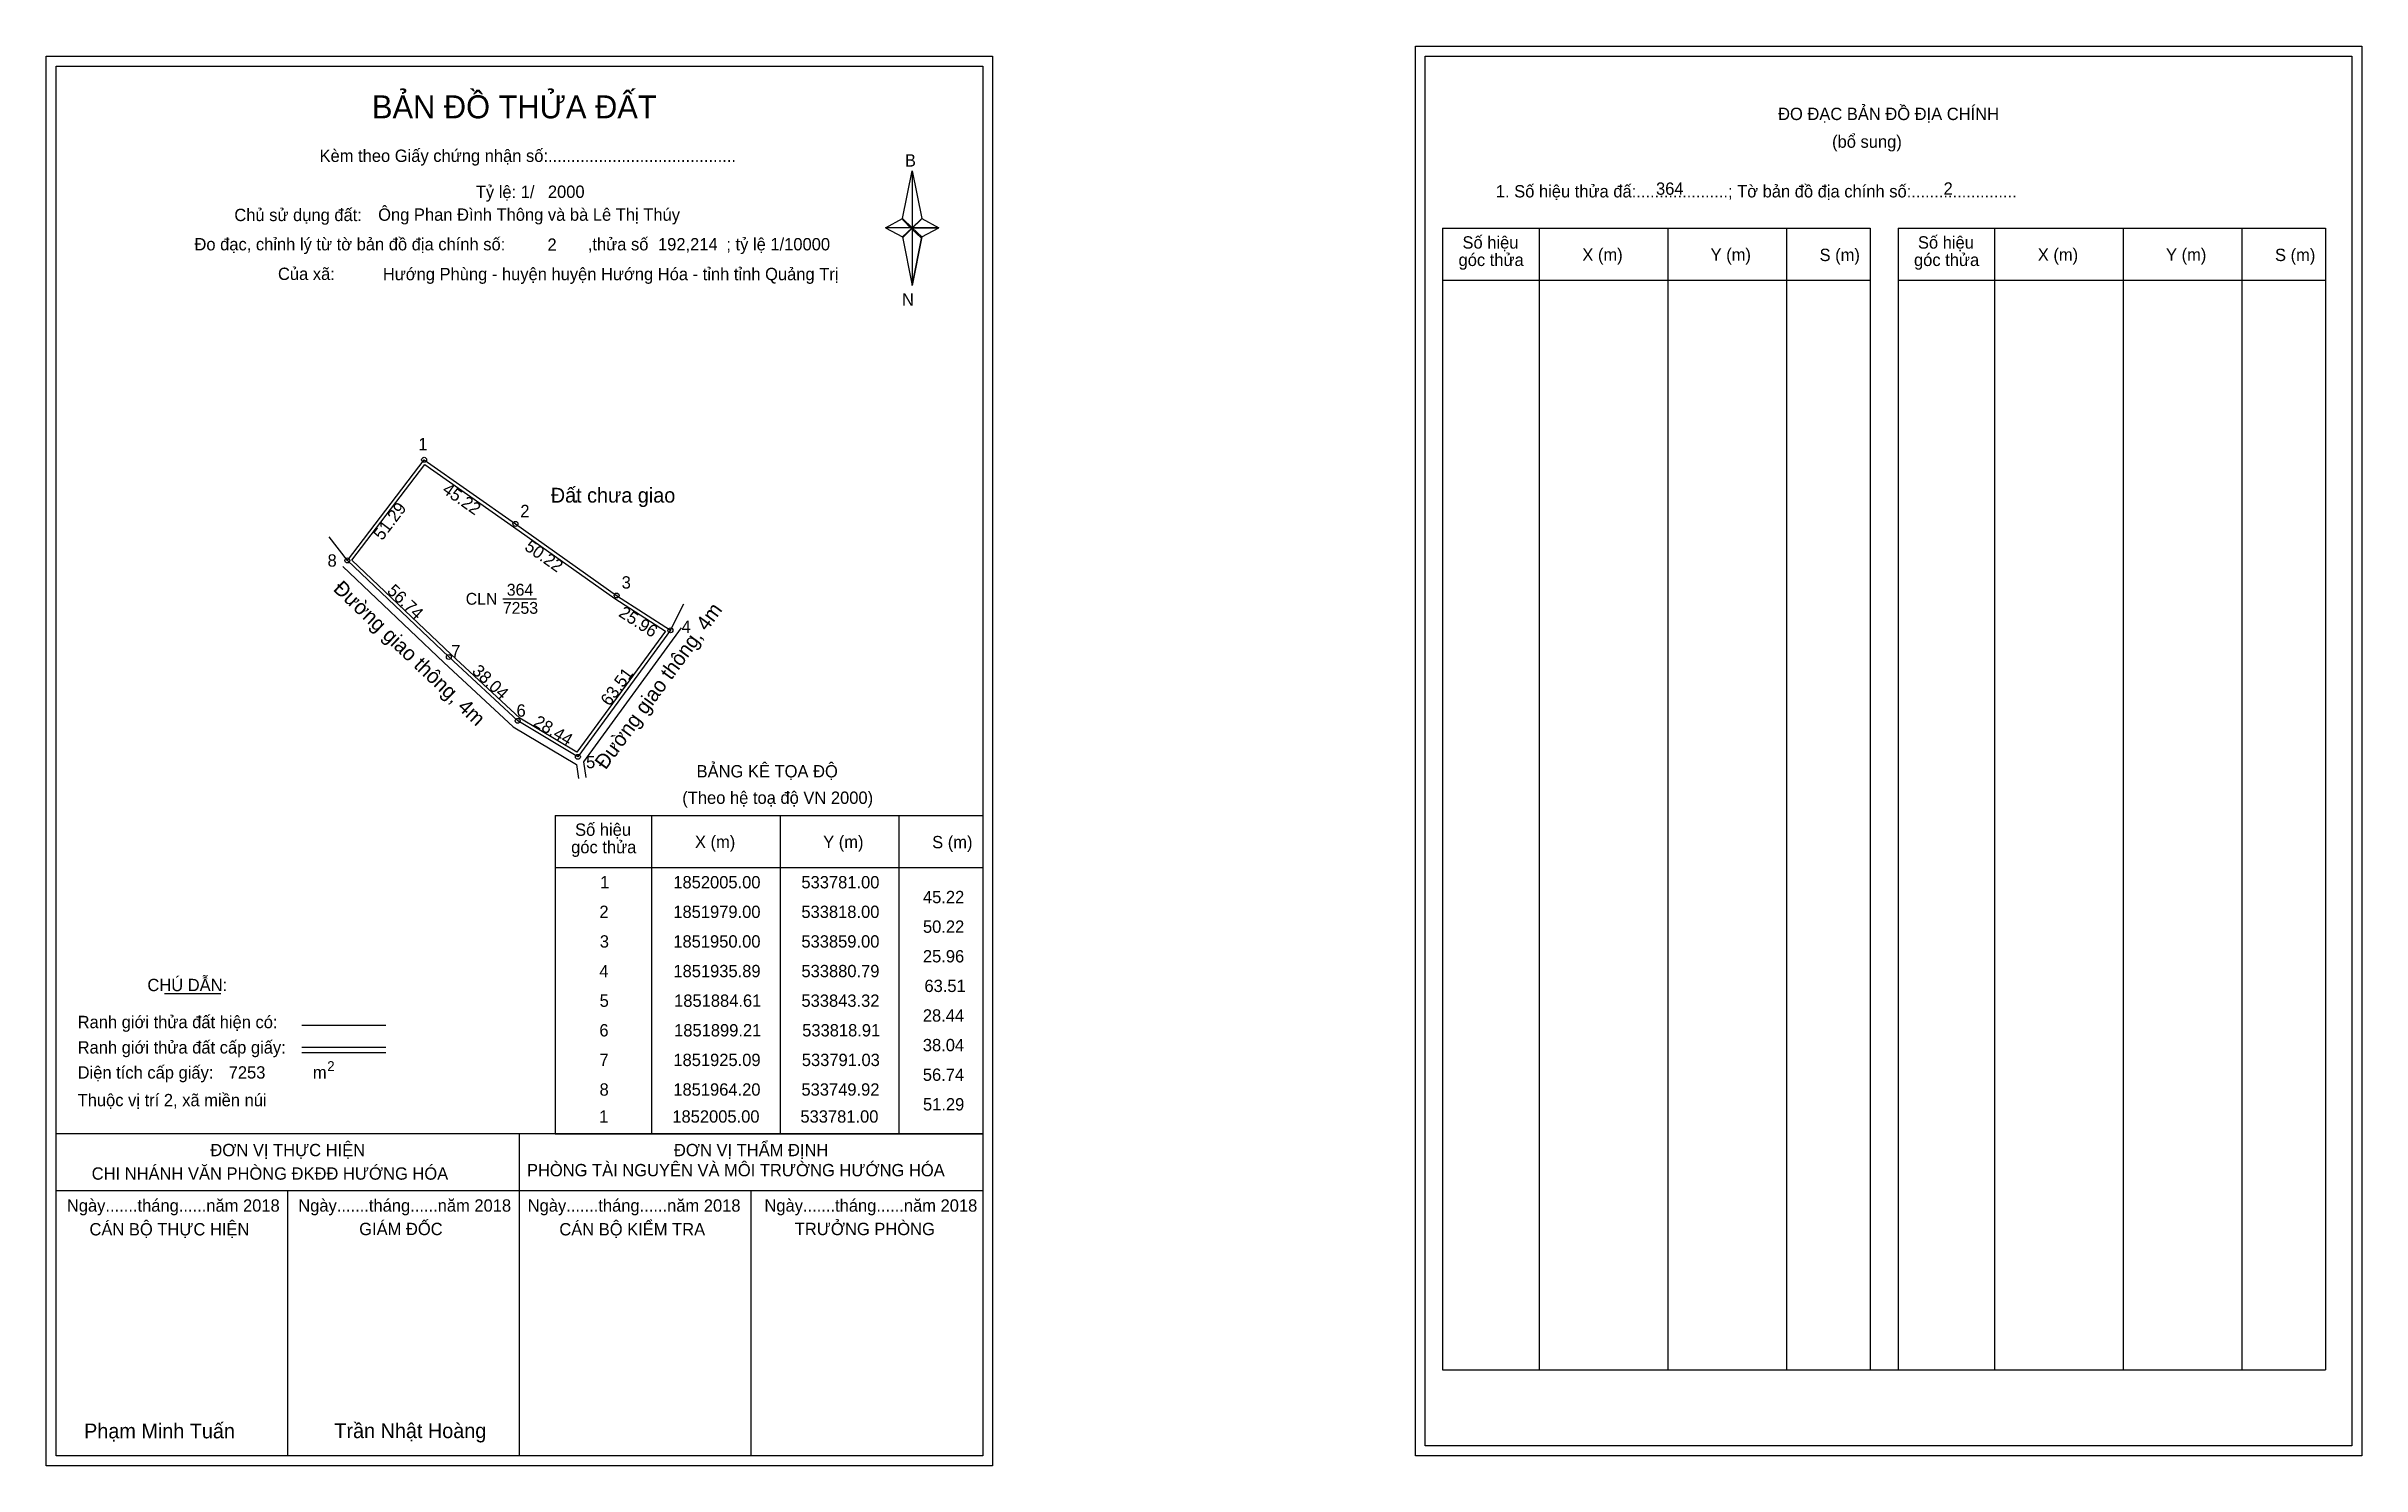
# Model space of a CAD drawing. Extents: x 533628 to 534566, y 1851597 to 1852173.
import ezdxf

# ---------------------------------------------------------------- set-up
doc = ezdxf.new("R2010")
doc.units = 0
for name, color, linetype in [('Level 1', 7, 'Continuous'), ('Level 10', 7, 'Continuous'), ('Level 11', 7, 'Continuous'), ('Level 13', 7, 'Continuous'), ('Level 27', 7, 'Continuous'), ('Level 3', 7, 'Continuous'), ('Level 36', 7, 'Continuous'), ('Level 49', 7, 'Continuous'), ('Level 53', 7, 'Continuous'), ('Level 55', 7, 'Continuous'), ('Level 6', 7, 'Continuous'), ('Level 60', 7, 'Continuous'), ('Level 63', 7, 'Continuous'), ('Level 9', 7, 'Continuous')]:
    doc.layers.add(name, color=color, linetype=linetype)

msp = doc.modelspace()

# ---------------------------------------------------------------- linework, layer by layer
at = {"layer": 'Level 1'}
for p, q in [((533631.95, 1852164.53), (533631.95, 1852164.53)), ((534186.59, 1852168.53), (534186.59, 1852168.53)), ((533974.79, 1852102.77), (533978.73, 1852122.05)), ((533978.73, 1852122.05), (533978.73, 1852099)), ((533978.73, 1852122.05), (533982.66, 1852102.77)), ((533967.9, 1852099), (533974.79, 1852102.77)), ((533974.79, 1852102.77), (533978.73, 1852099)), ((533978.43, 1852098.56), (533974.79, 1852102.33)), ((533978.73, 1852099), (533974.79, 1852095.32)), ((533978.43, 1852098.56), (533974.79, 1852094.88)), ((533974.79, 1852094.88), (533978.43, 1852098.56)), ((533982.37, 1852102.33), (533978.43, 1852098.56)), ((533978.43, 1852098.56), (533982.37, 1852102.33)), ((533982.37, 1852094.88), (533978.43, 1852098.56)), ((533982.66, 1852102.77), (533978.73, 1852099)), ((533978.73, 1852099), (533978.73, 1852075.6)), ((533978.73, 1852099), (533989.55, 1852099)), ((533978.73, 1852099), (533982.66, 1852095.32)), ((533982.66, 1852095.32), (533989.55, 1852099)), ((534193.66, 1852098.82), (534366.86, 1852098.82)), ((534232.84, 1851636.29), (534232.84, 1852098.82)), ((534284.98, 1851636.29), (534284.98, 1852098.82)), ((534332.93, 1852098.82), (534332.93, 1851636.29)), ((534366.86, 1852098.82), (534366.86, 1851636.29)), ((534378.17, 1852098.82), (534551.38, 1852098.82)), ((534417.35, 1851636.29), (534417.35, 1852098.82)), ((534469.5, 1851636.29), (534469.5, 1852098.82)), ((534517.44, 1852098.82), (534517.44, 1851636.29)), ((534551.38, 1852098.82), (534551.38, 1851636.29)), ((533974.79, 1852095.32), (533978.73, 1852075.6)), ((533982.66, 1852095.32), (533978.73, 1852075.6)), ((534193.66, 1852077.77), (534366.86, 1852077.77)), ((534378.17, 1852077.77), (534551.38, 1852077.77)), ((533834.14, 1851860.88), (534007.34, 1851860.88)), ((533873.32, 1851731.83), (533873.32, 1851860.88)), ((533925.46, 1851731.83), (533925.46, 1851860.88)), ((533973.4, 1851860.88), (533973.4, 1851731.83)), ((533834.14, 1851839.82), (534007.34, 1851839.82)), ((533675.78, 1851788.66), (533698.59, 1851788.66)), ((533731.51, 1851775.85), (533765.54, 1851775.85)), ((533731.51, 1851766.96), (533765.54, 1851766.96)), ((533731.51, 1851764.77), (533765.54, 1851764.77)), ((533845.6, 1851731.83), (533631.94, 1851731.83)), ((534007.34, 1851731.83), (533797.66, 1851731.83)), ((533819.64, 1851601.38), (533819.64, 1851731.83)), ((533834.14, 1851731.82), (534007.34, 1851731.82)), ((534007.34, 1851708.73), (533631.94, 1851708.73)), ((533725.79, 1851601.38), (533725.79, 1851708.73)), ((533913.49, 1851601.38), (533913.49, 1851708.73)), ((534193.66, 1851636.29), (534551.38, 1851636.29)), ((534007.34, 1851601.38), (534007.34, 1851601.38)), ((534561.99, 1851605.38), (534561.99, 1851605.38))]:
    msp.add_line(p, q, dxfattribs=at)
for points in [[(533974.79, 1852102.77), (533978.73, 1852122.05), (533978.73, 1852099)], [(533967.9, 1852099), (533974.79, 1852095.32), (533978.73, 1852099)], [(533978.73, 1852099), (533982.66, 1852102.77), (533989.55, 1852099)], [(533978.73, 1852099), (533978.73, 1852075.6), (533982.66, 1852095.32)]]:
    msp.add_lwpolyline(points, close=True, dxfattribs=at)
at = {"layer": 'Level 10'}
for p, q in [((533748.09, 1851961.8), (533788.97, 1851922.91)), ((533885.2, 1851936.84), (533845.57, 1851882.61)), ((533788.97, 1851922.91), (533817.09, 1851896.79)), ((533817.09, 1851896.79), (533842.7, 1851881.48)), ((533843.32, 1851884.61), (533818.91, 1851899.21)), ((533842.7, 1851881.48), (533843.52, 1851875.79)), ((533845.57, 1851882.61), (533846.48, 1851876.21))]:
    msp.add_line(p, q, dxfattribs=at)
for points in [[(533781, 1852005), (533818, 1851979), (533859, 1851950), (533880.79, 1851935.89), (533843.32, 1851884.61), (533818.91, 1851899.21), (533791.03, 1851925.09), (533749.92, 1851964.2)], [(533781.3, 1852003.08), (533817.19, 1851977.86), (533858.21, 1851948.84), (533878.79, 1851935.52), (533842.94, 1851886.47), (533819.75, 1851900.34), (533791.99, 1851926.11), (533751.79, 1851964.35)]]:
    msp.add_lwpolyline(points, close=True, dxfattribs=at)
at = {"layer": 'Level 11'}
for centre in [(533781, 1852005), (533781, 1852005), (533818, 1851979), (533749.92, 1851964.2), (533859, 1851950), (533880.79, 1851935.89), (533791.03, 1851925.09), (533818.91, 1851899.21), (533843.32, 1851884.61)]:
    msp.add_circle(centre, 1, dxfattribs=at)
at = {"layer": 'Level 27'}
for p, q in [((533749.92, 1851964.2), (533742.59, 1851973.7)), ((533880.79, 1851935.89), (533886.27, 1851946.57))]:
    msp.add_line(p, q, dxfattribs=at)
at = {"layer": 'Level 3'}
for p, q in [((534193.66, 1852098.82), (534193.66, 1851636.29)), ((534378.17, 1852098.82), (534378.17, 1851636.29)), ((533834.14, 1851860.88), (533834.14, 1851731.83))]:
    msp.add_line(p, q, dxfattribs=at)
at = {"layer": 'Level 63'}
for points in [[(534182.6, 1852172.53), (534566, 1852172.53), (534566, 1851601.38), (534182.6, 1851601.38)], [(533627.94, 1852168.53), (534011.34, 1852168.53), (534011.34, 1851597.38), (533627.94, 1851597.38)], [(533631.94, 1852164.53), (534007.34, 1852164.53), (534007.34, 1851601.38), (533631.94, 1851601.38)], [(534186.6, 1852168.53), (534562, 1852168.53), (534562, 1851605.38), (534186.6, 1851605.38)]]:
    msp.add_lwpolyline(points, close=True, dxfattribs=at)
at = {"layer": 'Level 9'}
msp.add_line((533812.89, 1851948.65), (533826.49, 1851948.65), dxfattribs=at)

# ---------------------------------------------------------------- texts
at = {"layer": 'Level 1'}
for s, height, p in [('BẢN ĐỒ THỬA ĐẤT', 9.3313, (533759.88, 1852143.34)), ('ĐO ĐẠC BẢN ĐỒ ĐỊA CHÍNH', 5, (534329.55, 1852142.65)), ('(bổ sung)', 5, (534351.43, 1852131.41)), ('Kèm theo Giấy chứng nhận số:.........................................', 5, (533738.64, 1852125.68)), ('B', 5, (533975.81, 1852123.8)), ('1. Số hiệu thửa đấ:....................; Tờ bản đồ địa chính số:.......................', 5, (534215.21, 1852111.29)), ('Chủ sử dụng đất:', 5, (533704.12, 1852101.7)), ('Đo đạc, chỉnh lý từ tờ bản đồ địa chính số:                  ,thửa số                 ; tỷ lệ 1/10000', 5, (533687.96, 1852089.84)), ('góc thửa', 5, (534200.1, 1852083.5)), ('Số hiệu', 5, (534201.69, 1852090.56)), ('X (m)', 5, (534250.25, 1852085.61)), ('Y (m)', 5, (534302.21, 1852085.61)), ('S (m)', 5, (534346.36, 1852085.51)), ('góc thửa', 5, (534384.62, 1852083.5)), ('Số hiệu', 5, (534386.21, 1852090.56)), ('X (m)', 5, (534434.77, 1852085.61)), ('Y (m)', 5, (534486.72, 1852085.61)), ('S (m)', 5, (534530.88, 1852085.51)), ('Của xã:', 5, (533721.8, 1852077.84)), ('N', 5, (533974.61, 1852067.46)), ('BẢNG KÊ TỌA ĐỘ', 5, (533891.4, 1851876.28)), ('(Theo hệ toạ độ VN 2000)', 5, (533885.6, 1851865.56)), ('Số hiệu', 5, (533842.17, 1851852.61)), ('X (m)', 5, (533890.73, 1851847.66)), ('Y (m)', 5, (533942.68, 1851847.66)), ('góc thửa', 5, (533840.58, 1851845.55)), ('S (m)', 5, (533986.84, 1851847.56)), ('CHÚ DẪN:', 5, (533668.9, 1851789.67)), ('Ranh giới thửa đất hiện có:', 5, (533640.64, 1851774.67)), ('Ranh giới thửa đất cấp giấy:', 5, (533640.64, 1851764.39)), ('Diện tích cấp giấy:', 5, (533640.64, 1851754.23)), ('2', 4, (533741.75, 1851757.29)), ('m', 5, (533735.95, 1851754.27)), ('Thuộc vị trí 2, xã miền núi', 5, (533640.64, 1851743.03)), ('ĐƠN VỊ THỰC HIỆN', 5, (533694.41, 1851722.79)), ('ĐƠN VỊ THẨM ĐỊNH', 5, (533882.22, 1851722.79)), ('CHI NHÁNH VĂN PHÒNG ĐKĐĐ HƯỚNG HÓA', 5, (533646.33, 1851713.27)), ('PHÒNG TÀI NGUYÊN VÀ MÔI TRƯỜNG HƯỚNG HÓA', 5, (533822.67, 1851714.65)), ('Ngày.......tháng......năm 2018', 5, (533636.28, 1851700.32)), ('Ngày.......tháng......năm 2018', 5, (533730.02, 1851700.32)), ('Ngày.......tháng......năm 2018', 5, (533822.97, 1851700.32)), ('Ngày.......tháng......năm 2018', 5, (533918.89, 1851700.32)), ('CÁN BỘ THỰC HIỆN', 5, (533645.44, 1851690.69)), ('GIÁM ĐỐC', 5, (533754.71, 1851690.81)), ('CÁN BỘ KIỂM TRA', 5, (533835.79, 1851690.69)), ('TRƯỞNG PHÒNG', 5, (533931.17, 1851690.81)), ('Phạm Minh Tuấn', 6, (533643.26, 1851608.46)), ('Trần Nhật Hoàng', 6, (533744.65, 1851608.56))]:
    msp.add_text(s, height=height, dxfattribs=at).set_placement(p)
at = {"layer": 'Level 11'}
msp.add_text('Tỷ lệ: 1/', height=5, dxfattribs=at).set_placement((533801.96, 1852111.06))
at = {"layer": 'Level 13'}
for s, p in [('CLN', (533797.86, 1851946.25)), ('7253', (533812.9, 1851942.57)), ('364', (533814.5, 1851949.93))]:
    msp.add_text(s, height=4.8, dxfattribs=at).set_placement(p)
at = {"layer": 'Level 36'}
msp.add_text('.', height=6, dxfattribs=at).set_placement((533841.6, 1851987.63))
at = {"layer": 'Level 49'}
for s, height, rotation, p in [('45.22', 5, 324.90418, (533787.99, 1851991.93)), ('51.29', 5, 52.70113, (533763.99, 1851972)), ('50.22', 5, 324.72758, (533821.33, 1851968.8)), ('Đường giao thông, 4m', 6, 316.42817, (533743.82, 1851952.26)), ('56.74', 5, 316.42817, (533765.65, 1851951.44)), ('Đường giao thông, 4m', 6, 53.84462, (533854.53, 1851879.08)), ('25.96', 5, 327.07514, (533859.45, 1851941.85)), ('38.04', 5, 317.13056, (533800.06, 1851918.89)), ('63.51', 5, 53.84462, (533856.13, 1851904.85)), ('28.44', 5, 329.1157, (533824.91, 1851897.48))]:
    msp.add_text(s, height=height, rotation=rotation, dxfattribs=at).set_placement(p)
at = {"layer": 'Level 53'}
for s, p in [('1', (533852.33, 1851831.32)), ('1852005.00', (533881.97, 1851831.32)), ('533781.00', (533933.86, 1851831.32)), ('45.22', (533983.11, 1851825.32)), ('2', (533852.03, 1851819.32)), ('1851979.00', (533881.97, 1851819.32)), ('533818.00', (533933.86, 1851819.32)), ('50.22', (533983.11, 1851813.32)), ('3', (533852.19, 1851807.32)), ('1851950.00', (533881.97, 1851807.32)), ('533859.00', (533933.86, 1851807.32)), ('25.96', (533983.09, 1851801.32)), ('4', (533852.01, 1851795.32)), ('1851935.89', (533882, 1851795.32)), ('533880.79', (533933.88, 1851795.32)), ('5', (533852.12, 1851783.32)), ('1851884.61', (533882.29, 1851783.32)), ('533843.32', (533933.88, 1851783.32)), ('63.51', (533983.71, 1851789.32)), ('28.44', (533983.06, 1851777.32)), ('6', (533852.02, 1851771.32)), ('1851899.21', (533882.29, 1851771.32)), ('533818.91', (533934.18, 1851771.32)), ('38.04', (533983.06, 1851765.32)), ('7', (533852.04, 1851759.32)), ('1851925.09', (533882, 1851759.32)), ('533791.03', (533934.03, 1851759.32)), ('8', (533852.09, 1851747.32)), ('1851964.20', (533881.97, 1851747.32)), ('533749.92', (533933.88, 1851747.32)), ('56.74', (533983.06, 1851753.32)), ('1', (533851.93, 1851736.39)), ('1852005.00', (533881.57, 1851736.39)), ('533781.00', (533933.46, 1851736.39)), ('51.29', (533983.12, 1851741.32))]:
    msp.add_text(s, height=5, dxfattribs=at).set_placement(p)
at = {"layer": 'Level 55'}
for s, height, p in [('1', 0.8, (533780.78, 1852005)), ('0', 0.22, (533780.92, 1852004.78)), ('0', 0.22, (533780.92, 1852004.78)), ('2', 0.8, (533817.73, 1851979)), ('0', 0.22, (533817.92, 1851978.78)), ('0', 0.22, (533817.92, 1851978.78)), ('8', 0.8, (533749.66, 1851964.2)), ('0', 0.22, (533749.84, 1851963.98)), ('0', 0.22, (533749.84, 1851963.98)), ('0', 0.22, (533749.84, 1851963.98)), ('0', 0.22, (533749.84, 1851963.98)), ('3', 0.8, (533858.75, 1851950)), ('0', 0.22, (533858.92, 1851949.78)), ('0', 0.22, (533858.92, 1851949.78)), ('4', 0.8, (533880.51, 1851935.89)), ('0', 0.22, (533880.71, 1851935.67)), ('0', 0.22, (533880.71, 1851935.67)), ('0', 0.22, (533880.71, 1851935.67)), ('0', 0.22, (533880.71, 1851935.67)), ('7', 0.8, (533790.76, 1851925.09)), ('0', 0.22, (533790.95, 1851924.87)), ('0', 0.22, (533790.95, 1851924.87)), ('6', 0.8, (533818.64, 1851899.21)), ('0', 0.22, (533818.83, 1851898.99)), ('0', 0.22, (533818.83, 1851898.99)), ('5', 0.8, (533843.06, 1851884.61)), ('0', 0.22, (533843.24, 1851884.39)), ('0', 0.22, (533843.24, 1851884.39))]:
    msp.add_text(s, height=height, dxfattribs=at).set_placement(p)
at = {"layer": 'Level 6'}
for s, p in [('2000', (533831.15, 1852111.1)), ('364', (534280.11, 1852112.37)), ('2', (534396.6, 1852112.41)), ('Ông Phan Đình Thông và bà Lê Thị Thúy', (533762.39, 1852101.83)), ('2', (533830.99, 1852089.66)), ('192,214', (533875.76, 1852089.82)), (' Hướng Phùng - huyện huyện Hướng Hóa - tỉnh tỉnh Quảng Trị', (533762.42, 1852077.75)), ('7253', (533701.83, 1851754.24))]:
    msp.add_text(s, height=5, dxfattribs=at).set_placement(p)
at = {"layer": 'Level 60'}
msp.add_text('Đất chưa giao', height=6, dxfattribs=at).set_placement((533832.34, 1851987.63))
at = {"layer": 'Level 9'}
for s, p in [('1', (533778.63, 1852008.82)), ('2', (533819.99, 1851981.73)), ('8', (533741.88, 1851961.68)), ('3', (533861.05, 1851952.8)), ('4', (533885.3, 1851934.86)), ('7', (533791.99, 1851924.92)), ('6', (533818.44, 1851900.89)), ('5', (533846.62, 1851880.01))]:
    msp.add_text(s, height=5, dxfattribs=at).set_placement(p)

doc.saveas('drawing.dxf')
